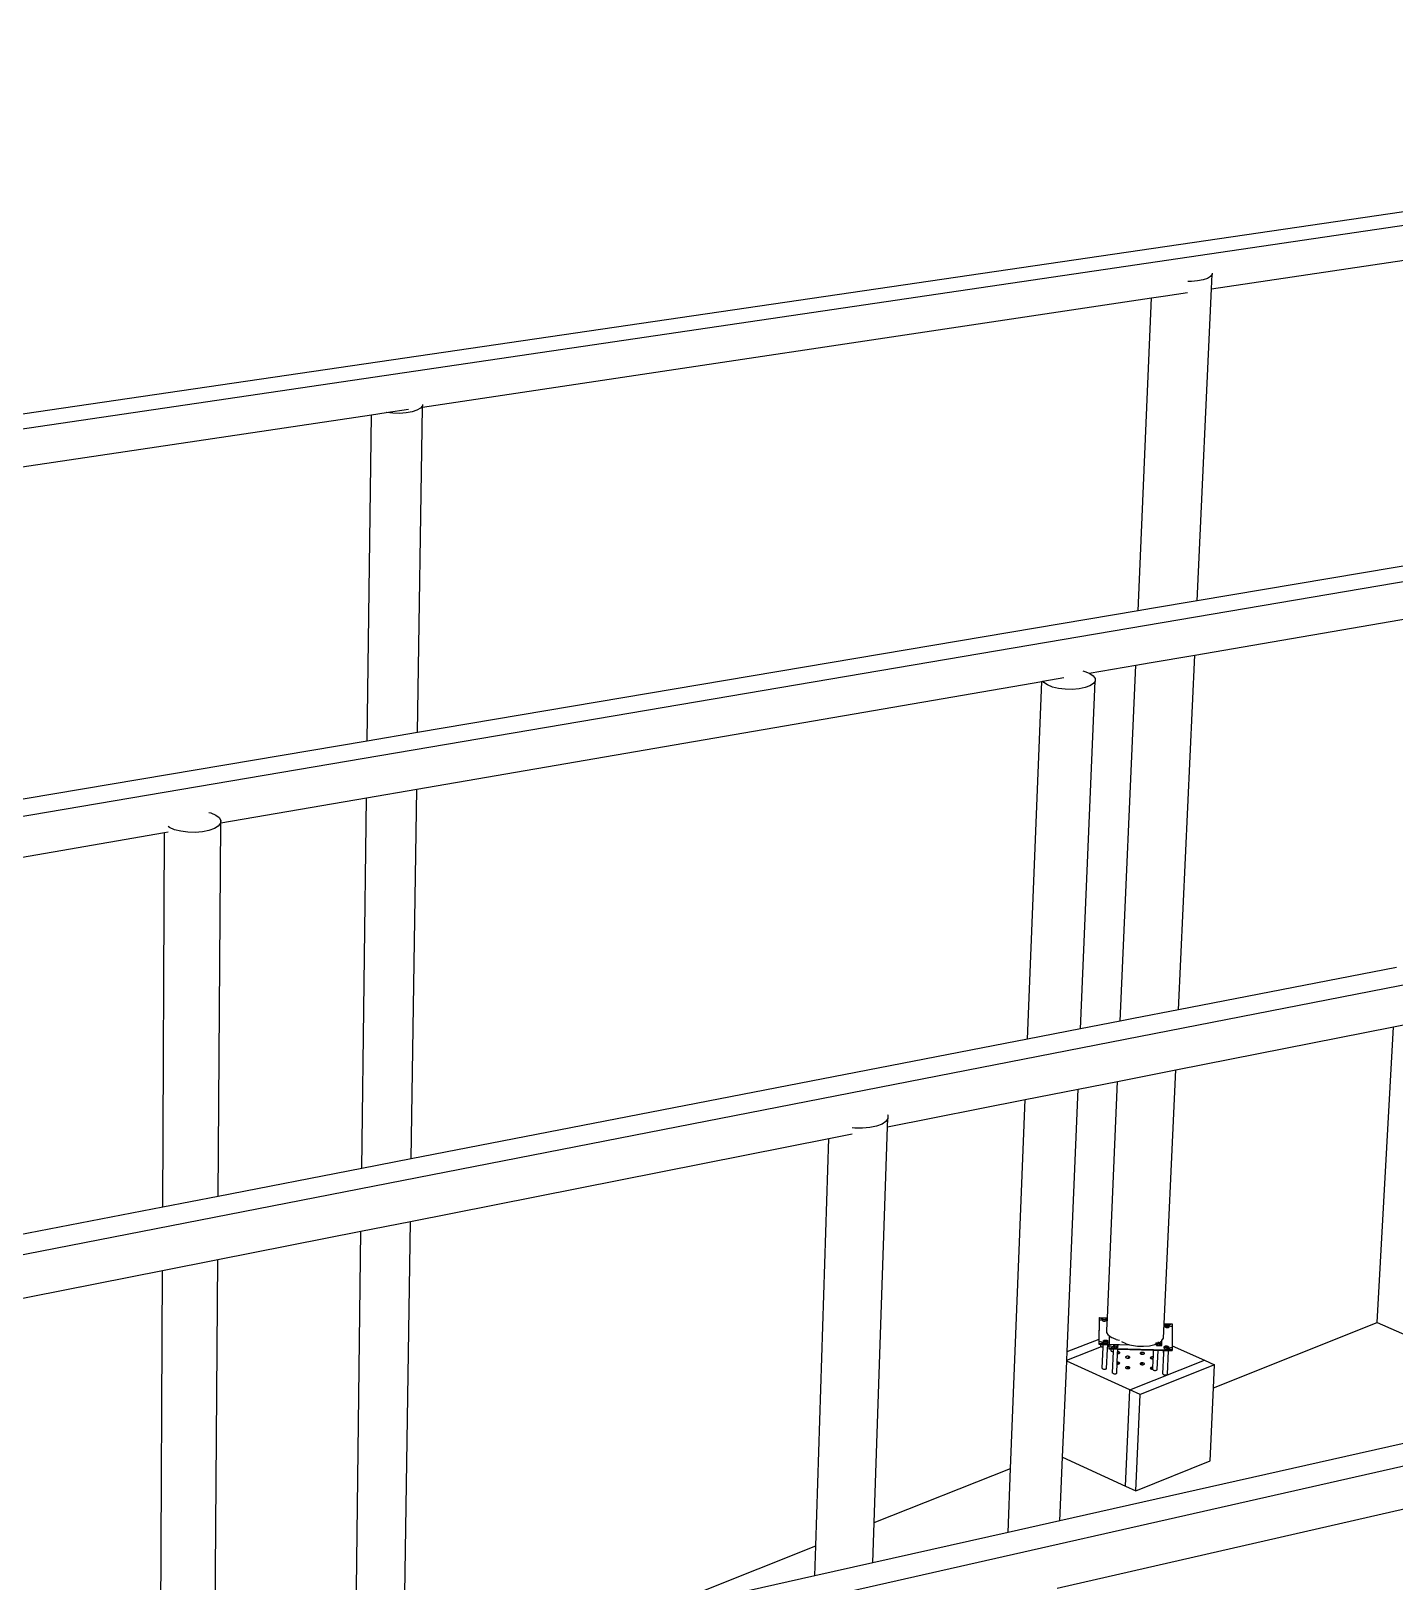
# Model space of a CAD drawing. Header units: inches. Extents: x -1339 to 1886, y -1058 to 789.
# Drawn here: x -3.5 to 314, y 416.5 to 777.6 of the extents above; entities that cross this region are included whole.
import ezdxf

# ---------------------------------------------------------------- set-up
doc = ezdxf.new("R2010")
doc.units = ezdxf.units.IN
doc.header["$MEASUREMENT"] = 0

msp = doc.modelspace()

# ---------------------------------------------------------------- linework, layer by layer
for p, q in [((603.35, 777.55), (-1338.65, 492.94)), ((609.35, 775.53), (-1333.67, 489.11)), ((271.33, 717.5), (427.51, 740.87)), ((760.1, 724.78), (-1205.84, 390.66)), ((266.65, 719.26), (265.82, 719.27)), ((268.08, 719.37), (266.65, 719.26)), ((269.36, 719.61), (268.08, 719.37)), ((270.4, 719.97), (269.36, 719.61)), ((271.12, 720.42), (270.4, 719.97)), ((271.48, 720.93), (271.12, 720.42)), ((271.33, 717.5), (271.48, 720.93)), ((271.47, 721.18), (271.48, 720.93)), ((87.64, 690.01), (257.39, 715.42)), ((254.23, 642.58), (257.39, 715.42)), ((257.39, 715.42), (260.58, 715.89)), ((260.58, 715.89), (265.7, 716.66)), ((268, 644.9), (271.33, 717.5)), ((87.16, 689.78), (86.34, 689.3)), ((86.52, 614.24), (87.64, 690.01)), ((87.61, 690.33), (87.16, 689.78)), ((87.63, 690.59), (87.61, 690.33)), ((87.62, 690.01), (87.64, 690.01)), ((-115.03, 659.69), (75.76, 688.24)), ((74.79, 612.26), (75.76, 688.24)), ((75.76, 688.24), (79.22, 688.75)), ((79.22, 688.75), (84.41, 689.53)), ((79.27, 688.74), (79.22, 688.75)), ((80.76, 688.57), (79.27, 688.74)), ((82.32, 688.54), (80.76, 688.57)), ((83.83, 688.66), (82.32, 688.54)), ((85.21, 688.92), (83.83, 688.66)), ((86.34, 689.3), (85.21, 688.92)), ((915.18, 672.58), (-1068.49, 284.88)), ((419.96, 670.58), (268, 644.9)), ((267.43, 632.27), (390.64, 653.51)), ((257.38, 643.11), (254.23, 642.58)), ((268, 644.9), (257.38, 643.11)), ((254.23, 642.58), (86.52, 614.24)), ((256.82, 630.45), (267.43, 632.27)), ((263.64, 549.7), (267.43, 632.27)), ((241.34, 628.59), (241.8, 628.48)), ((241.8, 628.48), (242.88, 628.04)), ((242.88, 628.04), (253.68, 629.9)), ((250.08, 547.06), (253.68, 629.9)), ((253.68, 629.9), (256.82, 630.45)), ((86.32, 601.06), (231.83, 626.14)), ((228.52, 542.87), (231.83, 626.14)), ((231.83, 626.14), (232.08, 626.18)), ((232.08, 626.18), (236.93, 627.02)), ((232.31, 625.86), (232.08, 626.18)), ((233.13, 625.31), (232.31, 625.86)), ((234.29, 624.84), (233.13, 625.31)), ((235.71, 624.5), (234.29, 624.84)), ((241.89, 624.69), (240.48, 624.4)), ((240.85, 545.27), (244.24, 626.22)), ((243.03, 625.11), (241.89, 624.69)), ((242.88, 628.04), (242.96, 628.01)), ((242.96, 628.01), (243.79, 627.46)), ((243.83, 625.63), (243.03, 625.11)), ((243.79, 627.46), (244.22, 626.85)), ((244.24, 626.22), (243.83, 625.63)), ((244.22, 626.85), (244.24, 626.22)), ((237.28, 624.31), (235.71, 624.5)), ((238.91, 624.27), (237.28, 624.31)), ((240.48, 624.4), (238.91, 624.27)), ((1081.96, 616.43), (-913.68, 165.66)), ((86.52, 614.24), (74.79, 612.26)), ((74.79, 612.26), (-113.48, 580.45)), ((74.62, 599.05), (86.32, 601.06)), ((85.04, 515), (86.32, 601.06)), ((40.7, 593.2), (74.62, 599.05)), ((73.51, 512.76), (74.62, 599.05)), ((28.79, 592.12), (28.45, 592.37)), ((37.91, 595.66), (38.38, 595.53)), ((38.38, 595.53), (39.54, 595.04)), ((40.12, 592.47), (39.2, 591.9)), ((39.54, 595.04), (40.33, 594.44)), ((40.09, 506.27), (40.7, 593.2)), ((40.63, 593.11), (40.12, 592.47)), ((40.33, 594.44), (40.7, 593.78)), ((40.7, 593.78), (40.63, 593.11)), ((40.7, 593.2), (40.7, 593.78)), ((-113.21, 566.68), (27.62, 590.95)), ((27.21, 503.77), (27.62, 590.95)), ((27.62, 590.95), (28.45, 591.09)), ((29.95, 591.62), (28.79, 592.12)), ((31.39, 591.25), (29.95, 591.62)), ((33.03, 591.04), (31.39, 591.25)), ((34.74, 591.01), (33.03, 591.04)), ((36.42, 591.15), (34.74, 591.01)), ((37.94, 591.45), (36.42, 591.15)), ((39.2, 591.9), (37.94, 591.45)), ((313.66, 545.75), (386.46, 560.16)), ((314.41, 559.56), (263.64, 549.7)), ((263.64, 549.7), (253.18, 547.66)), ((240.85, 545.27), (228.52, 542.87)), ((250.08, 547.06), (240.85, 545.27)), ((253.18, 547.66), (250.08, 547.06)), ((263, 535.72), (313.66, 545.75)), ((309.9, 476.88), (313.66, 545.75)), ((228.52, 542.87), (85.04, 515)), ((252.56, 533.65), (263, 535.72)), ((260.3, 476.63), (263, 535.72)), ((227.96, 528.78), (240.26, 531.22)), ((237.7, 470.12), (240.26, 531.22)), ((240.26, 531.22), (249.47, 533.04)), ((247.08, 477.98), (249.47, 533.04)), ((249.47, 533.04), (252.56, 533.65)), ((195.93, 522.44), (227.96, 528.78)), ((224.55, 442.94), (227.96, 528.78)), ((195.53, 523.72), (194.63, 523.1)), ((196, 524.42), (195.53, 523.72)), ((195.89, 525.32), (196, 525.15)), ((195.93, 522.44), (196, 524.42)), ((196, 525.15), (196, 524.42)), ((182.23, 519.73), (187.64, 520.8)), ((188.27, 522.16), (187.69, 522.24)), ((190.07, 522.13), (188.27, 522.16)), ((191.8, 522.28), (190.07, 522.13)), ((193.35, 522.61), (191.8, 522.28)), ((192.78, 430.31), (195.93, 522.44)), ((194.63, 523.1), (193.35, 522.61)), ((84.83, 500.44), (182.23, 519.73)), ((179.21, 424.92), (182.23, 519.73)), ((73.51, 512.76), (40.09, 506.27)), ((85.04, 515), (73.51, 512.76)), ((40.09, 506.27), (27.21, 503.77)), ((27.21, 503.77), (-111.45, 476.83)), ((73.32, 498.16), (84.83, 500.44)), ((83.44, 407.3), (84.83, 500.44)), ((39.99, 491.56), (73.32, 498.16)), ((72.16, 407.62), (73.32, 498.16)), ((27.14, 489.02), (39.99, 491.56)), ((39.25, 386.59), (39.99, 491.56)), ((-32.16, 477.28), (27.14, 489.02)), ((26.63, 383.76), (27.14, 489.02)), ((245.17, 472.45), (245.22, 477.5)), ((245.17, 473.05), (245.21, 477.34)), ((245.21, 477.88), (245.22, 478.03)), ((245.21, 477.34), (245.21, 477.88)), ((245.21, 477.34), (245.22, 477.5)), ((245.22, 477.5), (245.22, 478.03)), ((245.22, 478.03), (246.5, 478)), ((245.22, 478.03), (245.88, 477.74)), ((245.22, 477.5), (245.55, 477.5)), ((245.55, 477.5), (245.86, 477.55)), ((245.86, 477.52), (245.84, 477.46)), ((245.86, 477.51), (245.84, 477.45)), ((245.84, 477.45), (245.85, 477.4)), ((245.85, 477.4), (245.91, 477.35)), ((245.86, 477.55), (245.87, 477.77)), ((245.86, 477.55), (245.93, 477.57)), ((245.91, 477.57), (245.86, 477.52)), ((245.91, 477.56), (245.86, 477.51)), ((245.86, 477.55), (245.86, 477.55)), ((245.86, 477.51), (245.86, 477.55)), ((245.86, 477.46), (245.87, 477.51)), ((245.86, 477.46), (245.86, 477.51)), ((245.86, 477.51), (245.86, 477.51)), ((245.87, 477.41), (245.86, 477.46)), ((245.87, 477.77), (245.89, 477.83)), ((245.89, 477.72), (245.87, 477.77)), ((245.87, 477.51), (245.92, 477.56)), ((245.92, 477.36), (245.87, 477.41)), ((245.89, 477.83), (245.94, 477.87)), ((245.93, 477.67), (245.89, 477.72)), ((245.93, 477.58), (245.91, 477.57)), ((245.93, 477.57), (245.91, 477.56)), ((245.91, 477.35), (245.99, 477.3)), ((245.92, 477.56), (245.93, 477.57)), ((245.92, 477.36), (246, 477.31)), ((246.01, 477.62), (245.93, 477.67)), ((245.94, 477.87), (246.01, 477.92)), ((245.99, 477.3), (246.09, 477.26)), ((246, 477.31), (246.1, 477.28)), ((246.01, 477.92), (246.12, 477.95)), ((246.11, 477.59), (246.01, 477.62)), ((246.09, 477.26), (246.21, 477.24)), ((246.1, 477.28), (246.22, 477.25)), ((246.23, 477.56), (246.11, 477.59)), ((246.12, 477.95), (246.23, 477.96)), ((246.21, 477.24), (246.35, 477.23)), ((246.22, 477.25), (246.35, 477.24)), ((246.23, 477.96), (246.36, 477.97)), ((246.36, 477.55), (246.23, 477.56)), ((246.35, 477.24), (246.47, 477.24)), ((246.35, 477.23), (246.35, 477.24)), ((246.35, 477.23), (246.48, 477.24)), ((246.36, 477.97), (246.49, 477.96)), ((246.49, 477.56), (246.36, 477.55)), ((246.47, 477.24), (246.59, 477.26)), ((246.48, 477.24), (246.6, 477.26)), ((246.49, 477.96), (246.5, 478)), ((246.49, 477.96), (246.61, 477.93)), ((246.49, 477.96), (246.49, 477.96)), ((246.61, 477.57), (246.49, 477.56)), ((246.5, 478), (247.08, 477.98)), ((246.59, 477.26), (246.69, 477.29)), ((246.6, 477.26), (246.71, 477.29)), ((246.61, 477.93), (246.71, 477.9)), ((246.71, 477.6), (246.61, 477.57)), ((246.77, 477.33), (246.69, 477.29)), ((246.7, 477.43), (246.84, 477.43)), ((246.71, 477.9), (246.79, 477.85)), ((246.79, 477.64), (246.71, 477.6)), ((246.79, 477.54), (246.71, 477.59)), ((246.71, 477.59), (246.71, 477.59)), ((246.71, 477.59), (246.71, 477.59)), ((246.71, 477.58), (246.77, 477.54)), ((246.71, 477.58), (246.71, 477.58)), ((246.79, 477.54), (246.71, 477.58)), ((246.71, 477.29), (246.79, 477.33)), ((246.77, 477.54), (246.82, 477.49)), ((246.82, 477.38), (246.77, 477.33)), ((246.79, 477.85), (246.84, 477.8)), ((246.84, 477.69), (246.79, 477.64)), ((246.84, 477.48), (246.79, 477.54)), ((246.84, 477.49), (246.79, 477.54)), ((246.79, 477.33), (246.84, 477.38)), ((246.82, 477.49), (246.84, 477.43)), ((246.84, 477.43), (246.82, 477.38)), ((246.84, 477.8), (246.85, 477.75)), ((246.85, 477.75), (246.84, 477.69)), ((246.84, 477.48), (246.85, 477.75)), ((246.86, 477.43), (246.84, 477.49)), ((246.86, 477.43), (246.84, 477.48)), ((246.84, 477.48), (246.84, 477.48)), ((246.84, 477.43), (246.84, 477.48)), ((246.84, 477.43), (246.84, 477.43)), ((246.84, 477.43), (246.85, 477.43)), ((246.84, 477.38), (246.85, 477.43)), ((246.85, 477.43), (246.86, 477.43)), ((246.85, 477.43), (246.86, 477.43)), ((246.86, 477.43), (246.86, 477.43)), ((246.86, 477.43), (246.86, 477.43)), ((246.95, 475.15), (247.08, 477.98)), ((260.14, 473.25), (260.3, 476.63)), ((260.3, 476.63), (260.84, 476.62)), ((260.84, 476.62), (260.89, 476.48)), ((260.84, 476.62), (262.13, 476.58)), ((261.07, 476.18), (262.11, 476.59)), ((271.8, 461.73), (309.9, 476.88)), ((309.9, 476.88), (354.27, 457.29)), ((237.7, 470.12), (245.17, 473.05)), ((245.17, 472.3), (245.17, 473.05)), ((246.97, 474.55), (246.95, 475.15)), ((247.35, 473.96), (246.97, 474.55)), ((247.35, 473.96), (247.55, 473.81)), ((247.54, 471.84), (247.55, 473.81)), ((247.55, 473.81), (248.07, 473.43)), ((249.09, 472.98), (248.07, 473.43)), ((249.09, 472.98), (249.88, 472.77)), ((259.79, 472.68), (260.14, 473.25)), ((260.44, 475.99), (260.43, 475.93)), ((260.44, 475.93), (260.45, 475.99)), ((260.45, 475.99), (260.44, 475.99)), ((260.44, 475.93), (260.46, 475.98)), ((260.46, 475.88), (260.44, 475.93)), ((260.45, 475.99), (260.46, 476.24)), ((260.5, 476.04), (260.45, 475.99)), ((260.46, 476.24), (260.48, 476.3)), ((260.48, 476.19), (260.46, 476.24)), ((260.46, 475.98), (260.51, 476.03)), ((260.51, 475.83), (260.46, 475.88)), ((260.48, 476.3), (260.52, 476.34)), ((260.53, 476.14), (260.48, 476.19)), ((260.58, 476.08), (260.5, 476.04)), ((260.51, 476.03), (260.59, 476.07)), ((260.59, 475.78), (260.51, 475.83)), ((260.52, 476.34), (260.6, 476.39)), ((260.6, 476.09), (260.53, 476.14)), ((260.6, 476.09), (260.58, 476.08)), ((260.59, 476.07), (260.6, 476.08)), ((260.59, 475.78), (260.69, 475.75)), ((260.6, 476.39), (260.7, 476.42)), ((260.61, 476.09), (260.6, 476.09)), ((260.68, 476.11), (260.61, 476.09)), ((260.63, 476.08), (260.61, 476.09)), ((260.63, 476.08), (260.69, 476.1)), ((260.71, 476.06), (260.63, 476.08)), ((260.8, 476.13), (260.68, 476.11)), ((260.69, 476.1), (260.81, 476.12)), ((260.81, 475.72), (260.69, 475.75)), ((260.7, 476.42), (260.82, 476.43)), ((260.82, 476.03), (260.71, 476.06)), ((260.94, 476.13), (260.8, 476.13)), ((260.81, 476.12), (260.94, 476.12)), ((260.81, 475.72), (260.94, 475.71)), ((260.82, 476.43), (260.93, 476.44)), ((260.95, 476.02), (260.82, 476.03)), ((260.89, 476.48), (260.93, 476.44)), ((260.93, 476.44), (260.95, 476.41)), ((260.93, 476.44), (260.95, 476.44)), ((260.94, 476.12), (261.06, 476.11)), ((260.94, 475.7), (261.07, 475.71)), ((261.06, 475.71), (260.94, 475.71)), ((260.95, 476.44), (261.08, 476.43)), ((261.08, 476.03), (260.95, 476.02)), ((261.08, 475.97), (260.95, 475.92)), ((261.07, 476.12), (261.06, 476.12)), ((261.06, 476.11), (261.18, 476.09)), ((261.06, 475.71), (261.18, 475.73)), ((261.07, 476.31), (261.22, 476.23)), ((261.19, 476.1), (261.07, 476.12)), ((261.07, 475.71), (261.19, 475.73)), ((261.08, 476.43), (261.2, 476.4)), ((261.2, 476.04), (261.08, 476.03)), ((261.18, 476.09), (261.26, 476.06)), ((261.29, 475.76), (261.18, 475.73)), ((261.28, 476.07), (261.19, 476.1)), ((261.19, 475.73), (261.3, 475.76)), ((261.2, 476.4), (261.3, 476.37)), ((261.26, 476.06), (261.2, 476.04)), ((261.28, 476.05), (261.2, 476.02)), ((261.22, 476.23), (261.42, 476.16)), ((261.28, 476.07), (261.26, 476.06)), ((261.26, 476.06), (261.28, 476.05)), ((261.3, 476.06), (261.28, 476.07)), ((261.3, 476.07), (261.28, 476.07)), ((261.3, 476.06), (261.28, 476.05)), ((261.28, 476.05), (261.3, 476.05)), ((261.29, 475.76), (261.36, 475.8)), ((261.3, 476.37), (261.38, 476.32)), ((261.38, 476.11), (261.3, 476.07)), ((261.3, 476.06), (261.3, 476.06)), ((261.3, 475.76), (261.38, 475.8)), ((261.41, 475.85), (261.36, 475.8)), ((261.38, 476.01), (261.37, 476.02)), ((261.37, 476), (261.41, 475.96)), ((261.38, 476.32), (261.43, 476.27)), ((261.42, 476.16), (261.38, 476.11)), ((261.41, 475.98), (261.38, 476.01)), ((261.38, 475.8), (261.43, 475.85)), ((261.43, 475.9), (261.41, 475.96)), ((261.43, 475.9), (261.41, 475.85)), ((261.42, 476.16), (261.42, 476.16)), ((261.43, 476.16), (261.42, 476.16)), ((261.43, 476.27), (261.44, 476.22)), ((261.44, 476.22), (261.43, 476.16)), ((261.43, 475.95), (261.44, 476.15)), ((261.45, 475.9), (261.43, 475.95)), ((261.43, 475.9), (261.43, 475.95)), ((261.43, 475.85), (261.45, 475.9)), ((261.44, 476.15), (261.44, 476.22)), ((261.44, 476.15), (261.49, 476.13)), ((261.49, 476.13), (261.8, 476.07)), ((261.8, 476.07), (262.13, 476.04)), ((262.13, 476.58), (262.13, 476.04)), ((262.13, 476.04), (262.14, 471.5)), ((237.62, 468.1), (245.7, 471.28)), ((237.62, 468.1), (237.7, 470.12)), ((245.16, 471.75), (245.17, 472.3)), ((245.16, 471.75), (245.17, 471.9)), ((245.59, 471.74), (245.16, 471.75)), ((245.51, 472.42), (245.17, 472.45)), ((245.17, 472.3), (245.17, 472.45)), ((245.17, 471.9), (245.17, 472.45)), ((245.17, 471.9), (246.08, 472.26)), ((246.46, 471.87), (245.17, 471.9)), ((245.82, 472.36), (245.51, 472.42)), ((245.58, 471.42), (245.59, 471.74)), ((245.59, 471.36), (245.58, 471.42)), ((246.13, 471.73), (245.59, 471.74)), ((245.64, 471.31), (245.59, 471.36)), ((245.64, 471.31), (245.7, 471.28)), ((245.7, 471.28), (245.72, 471.26)), ((245.72, 471.26), (245.83, 471.23)), ((246.08, 472.26), (245.82, 472.36)), ((245.83, 471.23), (245.95, 471.2)), ((245.89, 466.26), (246.11, 471.19)), ((245.95, 471.2), (246.08, 471.19)), ((246.29, 472.15), (246.08, 472.26)), ((246.08, 471.19), (246.11, 471.19)), ((246.11, 471.19), (246.13, 471.73)), ((246.45, 471.72), (246.13, 471.73)), ((246.17, 472.37), (246.16, 472.32)), ((246.17, 472.36), (246.16, 472.31)), ((246.16, 472.31), (246.17, 472.25)), ((246.18, 472.37), (246.17, 472.36)), ((246.17, 472.32), (246.18, 472.37)), ((246.18, 472.37), (246.17, 472.37)), ((246.19, 472.26), (246.17, 472.32)), ((246.17, 472.25), (246.22, 472.2)), ((246.18, 472.37), (246.19, 472.63)), ((246.19, 472.63), (246.2, 472.68)), ((246.2, 472.57), (246.19, 472.63)), ((246.24, 472.21), (246.19, 472.26)), ((246.2, 472.68), (246.25, 472.73)), ((246.25, 472.52), (246.2, 472.57)), ((246.22, 472.2), (246.31, 472.15)), ((246.32, 472.17), (246.24, 472.21)), ((246.25, 472.73), (246.33, 472.77)), ((246.33, 472.48), (246.25, 472.52)), ((246.31, 472.46), (246.25, 472.43)), ((246.25, 472.42), (246.32, 472.46)), ((246.31, 472.46), (246.25, 472.43)), ((246.41, 472.01), (246.29, 472.15)), ((246.35, 472.47), (246.31, 472.46)), ((246.34, 472.47), (246.31, 472.46)), ((246.31, 472.15), (246.41, 472.12)), ((246.32, 472.46), (246.35, 472.47)), ((246.42, 472.13), (246.32, 472.17)), ((246.33, 472.77), (246.44, 472.8)), ((246.35, 472.47), (246.33, 472.48)), ((246.43, 472.44), (246.35, 472.47)), ((246.35, 472.47), (246.35, 472.47)), ((246.41, 472.12), (246.53, 472.09)), ((246.46, 471.87), (246.41, 472.01)), ((246.42, 472.13), (246.54, 472.11)), ((246.55, 472.42), (246.43, 472.44)), ((246.44, 472.8), (246.55, 472.82)), ((246.45, 471.72), (246.46, 471.87)), ((247.15, 471.7), (246.45, 471.72)), ((247.54, 471.84), (246.46, 471.87)), ((246.53, 472.09), (246.67, 472.08)), ((246.54, 472.11), (246.67, 472.09)), ((246.55, 472.82), (246.68, 472.82)), ((246.68, 472.41), (246.55, 472.42)), ((246.8, 472.36), (246.67, 472.31)), ((246.8, 472.29), (246.67, 472.3)), ((246.79, 472.1), (246.67, 472.09)), ((246.67, 472.09), (246.8, 472.09)), ((246.67, 472.08), (246.8, 472.08)), ((246.68, 472.82), (246.81, 472.81)), ((246.81, 472.41), (246.68, 472.41)), ((246.79, 472.1), (246.91, 472.12)), ((246.8, 472.09), (246.92, 472.11)), ((246.8, 472.08), (246.92, 472.1)), ((246.81, 472.81), (246.93, 472.79)), ((246.93, 472.43), (246.81, 472.41)), ((246.91, 472.12), (247.02, 472.15)), ((246.91, 466.23), (247.11, 470.72)), ((246.92, 472.11), (247.03, 472.14)), ((246.92, 472.1), (247.03, 472.13)), ((246.93, 472.79), (247.03, 472.75)), ((247.03, 472.46), (246.93, 472.43)), ((247.1, 472.28), (247.02, 472.29)), ((247.09, 472.19), (247.02, 472.15)), ((247.03, 472.75), (247.11, 472.71)), ((247.11, 472.5), (247.03, 472.46)), ((247.03, 472.44), (247.03, 472.45)), ((247.1, 472.4), (247.03, 472.44)), ((247.03, 472.44), (247.03, 472.44)), ((247.03, 472.43), (247.1, 472.39)), ((247.03, 472.13), (247.11, 472.18)), ((247.03, 472.14), (247.11, 472.18)), ((247.09, 472.19), (247.14, 472.24)), ((247.11, 470.72), (247.09, 470.73)), ((247.1, 472.39), (247.1, 472.39)), ((247.11, 472.71), (247.16, 472.66)), ((247.16, 472.55), (247.11, 472.5)), ((247.11, 472.18), (247.16, 472.23)), ((247.11, 472.18), (247.16, 472.23)), ((247.11, 470.72), (247.15, 471.7)), ((247.16, 472.28), (247.14, 472.24)), ((247.16, 472.34), (247.15, 472.36)), ((247.15, 472.33), (247.16, 472.29)), ((247.16, 472.28), (247.15, 472.28)), ((247.53, 471.69), (247.15, 471.7)), ((247.16, 472.66), (247.17, 472.6)), ((247.17, 472.6), (247.16, 472.55)), ((247.16, 472.29), (247.17, 472.6)), ((247.18, 472.29), (247.16, 472.34)), ((247.16, 472.29), (247.16, 472.28)), ((247.16, 472.23), (247.18, 472.28)), ((247.16, 472.28), (247.18, 472.28)), ((247.16, 472.23), (247.18, 472.28)), ((247.18, 472.28), (247.18, 472.29)), ((247.18, 472.29), (247.18, 472.29)), ((247.52, 470.69), (247.53, 471.23)), ((247.52, 470.69), (247.53, 470.84)), ((247.94, 470.68), (247.52, 470.69)), ((247.53, 471.39), (247.54, 471.84)), ((247.53, 471.23), (247.53, 471.69)), ((247.87, 471.36), (247.53, 471.39)), ((247.53, 471.23), (247.53, 471.39)), ((247.53, 470.84), (247.53, 471.39)), ((247.53, 470.84), (248.44, 471.2)), ((248.82, 470.81), (247.53, 470.84)), ((247.54, 471.84), (252.24, 471.71)), ((248.18, 471.3), (247.87, 471.36)), ((247.93, 470.36), (247.94, 470.68)), ((247.94, 470.3), (247.93, 470.36)), ((248.49, 470.66), (247.94, 470.68)), ((247.99, 470.25), (247.94, 470.3)), ((247.99, 470.25), (248.07, 470.2)), ((248.07, 470.2), (248.18, 470.17)), ((248.44, 471.2), (248.18, 471.3)), ((248.18, 470.17), (248.3, 470.14)), ((248.25, 465.2), (248.47, 470.13)), ((248.3, 470.14), (248.43, 470.13)), ((248.43, 470.13), (248.47, 470.13)), ((248.65, 471.08), (248.44, 471.2)), ((248.47, 470.13), (248.49, 470.66)), ((248.81, 470.66), (248.49, 470.66)), ((248.53, 471.31), (248.52, 471.25)), ((248.53, 471.3), (248.52, 471.25)), ((248.52, 471.25), (248.53, 471.19)), ((248.54, 471.31), (248.53, 471.31)), ((248.54, 471.3), (248.53, 471.3)), ((248.53, 471.25), (248.54, 471.3)), ((248.55, 471.2), (248.53, 471.25)), ((248.53, 471.19), (248.58, 471.14)), ((248.54, 471.3), (248.55, 471.57)), ((248.55, 471.57), (248.56, 471.62)), ((248.56, 471.51), (248.55, 471.57)), ((248.6, 471.15), (248.55, 471.2)), ((248.56, 471.62), (248.61, 471.67)), ((248.61, 471.46), (248.56, 471.51)), ((248.58, 471.14), (248.66, 471.09)), ((248.68, 471.1), (248.6, 471.15)), ((248.61, 471.67), (248.69, 471.71)), ((248.69, 471.42), (248.61, 471.46)), ((248.67, 471.4), (248.61, 471.37)), ((248.61, 471.36), (248.68, 471.4)), ((248.67, 471.4), (248.61, 471.37)), ((248.77, 470.95), (248.65, 471.08)), ((248.66, 471.09), (248.77, 471.05)), ((248.71, 471.41), (248.67, 471.4)), ((248.7, 471.41), (248.67, 471.4)), ((248.68, 471.4), (248.71, 471.41)), ((248.78, 471.07), (248.68, 471.1)), ((248.69, 471.71), (248.79, 471.74)), ((248.71, 471.41), (248.69, 471.42)), ((248.79, 471.38), (248.71, 471.41)), ((248.71, 471.41), (248.71, 471.41)), ((248.77, 471.05), (248.89, 471.03)), ((248.82, 470.81), (248.77, 470.95)), ((248.78, 471.07), (248.9, 471.04)), ((248.79, 471.74), (248.91, 471.76)), ((248.91, 471.36), (248.79, 471.38)), ((248.81, 470.66), (248.82, 470.81)), ((249.51, 470.64), (248.81, 470.66)), ((260.85, 470.48), (248.82, 470.81)), ((248.89, 471.03), (249.03, 471.02)), ((248.9, 471.04), (249.03, 471.03)), ((248.91, 471.76), (249.04, 471.76)), ((249.04, 471.35), (248.91, 471.36)), ((249.16, 471.3), (249.03, 471.24)), ((249.16, 471.23), (249.03, 471.23)), ((249.15, 471.04), (249.03, 471.03)), ((249.03, 471.03), (249.16, 471.03)), ((249.03, 471.02), (249.16, 471.02)), ((249.04, 471.76), (249.17, 471.75)), ((249.17, 471.35), (249.04, 471.35)), ((249.15, 471.04), (249.27, 471.05)), ((249.16, 471.03), (249.28, 471.05)), ((249.16, 471.02), (249.28, 471.04)), ((249.17, 471.75), (249.29, 471.73)), ((249.29, 471.37), (249.17, 471.35)), ((249.27, 471.05), (249.37, 471.08)), ((249.27, 465.17), (249.47, 469.66)), ((249.28, 471.05), (249.39, 471.08)), ((249.28, 471.04), (249.39, 471.07)), ((249.29, 471.73), (249.39, 471.69)), ((249.39, 471.4), (249.29, 471.37)), ((249.45, 471.13), (249.37, 471.08)), ((249.46, 471.22), (249.38, 471.22)), ((249.39, 471.69), (249.47, 471.65)), ((249.47, 471.44), (249.39, 471.4)), ((249.46, 471.34), (249.39, 471.38)), ((249.39, 471.37), (249.45, 471.33)), ((249.39, 471.08), (249.47, 471.12)), ((249.39, 471.07), (249.47, 471.11)), ((249.45, 471.33), (249.46, 471.33)), ((249.45, 471.13), (249.5, 471.17)), ((249.47, 469.66), (249.45, 469.66)), ((249.47, 471.65), (249.52, 471.59)), ((249.52, 471.49), (249.47, 471.44)), ((249.47, 471.12), (249.52, 471.17)), ((249.47, 471.11), (249.52, 471.16)), ((249.47, 469.66), (249.51, 470.64)), ((249.47, 469.67), (249.59, 469.67)), ((249.48, 469.88), (249.82, 469.72)), ((249.59, 470.09), (249.49, 470.1)), ((249.52, 471.22), (249.5, 471.17)), ((249.52, 471.28), (249.51, 471.3)), ((249.51, 471.27), (249.52, 471.23)), ((249.52, 471.22), (249.51, 471.22)), ((257.85, 470.41), (249.51, 470.64)), ((249.52, 471.59), (249.53, 471.54)), ((249.53, 471.54), (249.52, 471.49)), ((249.52, 471.23), (249.53, 471.54)), ((249.54, 471.23), (249.52, 471.28)), ((249.52, 471.23), (249.52, 471.22)), ((249.52, 471.16), (249.54, 471.22)), ((249.52, 471.22), (249.54, 471.22)), ((249.52, 471.17), (249.54, 471.22)), ((249.54, 471.22), (249.54, 471.23)), ((249.54, 471.22), (249.54, 471.22)), ((249.72, 470.06), (249.59, 470.09)), ((249.59, 469.67), (249.71, 469.69)), ((249.71, 469.69), (249.82, 469.72)), ((249.82, 470.03), (249.72, 470.06)), ((249.9, 469.98), (249.82, 470.03)), ((249.82, 469.72), (249.9, 469.77)), ((249.95, 469.93), (249.9, 469.98)), ((249.9, 469.77), (249.95, 469.82)), ((249.97, 469.87), (249.95, 469.93)), ((249.95, 469.82), (249.97, 469.87)), ((251.45, 471.92), (250.43, 472.37)), ((251.45, 471.92), (252.24, 471.71)), ((252.24, 471.71), (252.24, 471.71)), ((252.24, 471.71), (252.69, 471.59)), ((252.69, 471.59), (254.07, 471.41)), ((254.07, 471.41), (255.5, 471.37)), ((254.74, 469.8), (254.72, 469.74)), ((254.72, 469.74), (254.74, 469.68)), ((254.79, 469.85), (254.74, 469.8)), ((254.74, 469.68), (254.79, 469.63)), ((254.87, 469.89), (254.79, 469.85)), ((254.79, 469.63), (254.87, 469.59)), ((254.98, 469.92), (254.87, 469.89)), ((254.87, 469.59), (255.23, 469.73)), ((254.87, 469.59), (254.98, 469.55)), ((255.1, 469.94), (254.98, 469.92)), ((254.98, 469.55), (255.1, 469.52)), ((255.23, 469.94), (255.1, 469.94)), ((255.1, 469.52), (255.23, 469.51)), ((255.37, 469.93), (255.23, 469.94)), ((255.23, 469.51), (255.37, 469.52)), ((255.49, 469.91), (255.37, 469.93)), ((255.37, 469.52), (255.49, 469.53)), ((255.59, 469.87), (255.49, 469.91)), ((255.49, 469.53), (255.59, 469.57)), ((255.5, 471.37), (256.87, 471.5)), ((255.68, 469.82), (255.59, 469.87)), ((255.59, 469.57), (255.67, 469.61)), ((255.67, 469.61), (255.73, 469.66)), ((255.73, 469.77), (255.68, 469.82)), ((255.74, 469.71), (255.73, 469.77)), ((255.73, 469.66), (255.74, 469.71)), ((256.87, 471.5), (257.21, 471.58)), ((257.21, 471.58), (258.1, 471.77)), ((257.21, 471.58), (257.21, 471.58)), ((257.78, 468.86), (257.85, 470.41)), ((258.87, 470.38), (257.85, 470.41)), ((258.1, 471.77), (258.23, 471.83)), ((258.23, 471.83), (258.31, 471.81)), ((258.23, 471.83), (258.24, 471.83)), ((258.24, 471.83), (258.32, 471.81)), ((258.33, 472.12), (258.25, 472.14)), ((258.31, 471.81), (258.44, 471.8)), ((258.32, 471.81), (258.45, 471.8)), ((258.46, 472.11), (258.33, 472.12)), ((258.44, 471.8), (258.45, 471.8)), ((258.45, 471.92), (258.65, 472)), ((258.57, 471.8), (258.45, 471.8)), ((258.45, 471.79), (258.58, 471.8)), ((258.59, 472.12), (258.46, 472.11)), ((258.53, 471.68), (258.48, 471.54)), ((258.48, 471.54), (259.77, 471.51)), ((258.66, 471.81), (258.53, 471.68)), ((258.58, 471.8), (258.7, 471.82)), ((258.71, 472.13), (258.59, 472.12)), ((258.65, 472), (258.7, 472.02)), ((258.7, 471.99), (258.65, 472)), ((258.68, 471.82), (258.66, 471.81)), ((258.67, 465.95), (258.87, 470.38)), ((258.69, 471.83), (258.68, 471.82)), ((258.7, 471.82), (258.81, 471.85)), ((258.81, 472.16), (258.71, 472.13)), ((258.8, 472.06), (258.88, 472.09)), ((258.88, 471.99), (258.8, 471.99)), ((258.86, 471.91), (258.8, 471.88)), ((258.8, 471.85), (258.81, 471.86)), ((258.89, 472.21), (258.81, 472.16)), ((258.81, 471.86), (258.87, 471.89)), ((258.81, 471.85), (258.89, 471.89)), ((258.86, 471.91), (258.87, 471.92)), ((258.87, 471.91), (258.86, 471.91)), ((258.88, 471.9), (258.87, 471.89)), ((260.17, 470.34), (258.87, 470.38)), ((258.89, 471.9), (258.88, 471.9)), ((258.94, 472.25), (258.89, 472.21)), ((258.9, 471.9), (258.89, 471.9)), ((258.89, 471.89), (258.9, 471.9)), ((258.9, 472.4), (258.94, 472.36)), ((258.9, 471.9), (258.94, 471.94)), ((259.77, 471.51), (258.9, 471.9)), ((258.91, 471.93), (259.13, 471.99)), ((258.91, 471.93), (258.91, 471.93)), ((258.94, 471.99), (258.92, 471.94)), ((258.94, 471.99), (258.92, 471.99)), ((258.93, 472.11), (258.94, 472.11)), ((258.93, 472.06), (258.93, 472.06)), ((258.94, 472.03), (258.93, 472.06)), ((258.94, 472.05), (258.93, 472.06)), ((258.93, 472.04), (258.94, 472)), ((258.93, 471.95), (258.95, 472)), ((258.94, 472.36), (258.95, 472.31)), ((258.95, 472.31), (258.94, 472.25)), ((258.94, 472.11), (258.95, 472.31)), ((258.94, 472.11), (259.1, 472.18)), ((258.94, 472.03), (258.94, 472.11)), ((258.96, 471.99), (258.94, 472.05)), ((258.95, 472), (258.94, 472.03)), ((258.94, 472), (258.94, 472.03)), ((258.94, 472), (258.94, 471.99)), ((258.94, 471.94), (258.95, 471.99)), ((258.95, 471.99), (258.96, 471.99)), ((258.96, 471.99), (258.96, 471.99)), ((259.1, 472.18), (259.77, 472.66)), ((259.44, 472.04), (259.13, 471.99)), ((259.44, 472.04), (259.77, 472.05)), ((259.77, 472.66), (259.79, 472.68)), ((259.77, 472.05), (259.77, 472.66)), ((259.77, 471.51), (259.77, 472.05)), ((260.02, 464.92), (260.24, 469.77)), ((260.15, 469.89), (260.17, 470.34)), ((260.17, 469.95), (260.15, 469.89)), ((260.15, 469.89), (260.17, 469.84)), ((260.26, 470.34), (260.17, 470.34)), ((260.22, 470), (260.17, 469.95)), ((260.17, 469.84), (260.22, 469.78)), ((260.25, 470.01), (260.22, 470)), ((260.22, 469.78), (260.24, 469.77)), ((260.24, 469.77), (260.25, 470.01)), ((260.25, 470.01), (260.26, 470.34)), ((260.84, 470.33), (260.26, 470.34)), ((260.29, 470.97), (260.31, 470.91)), ((260.32, 471.02), (260.3, 470.96)), ((260.31, 470.91), (260.36, 470.86)), ((260.32, 470.96), (260.33, 471.27)), ((260.34, 471.04), (260.32, 471.02)), ((260.32, 470.96), (260.34, 471.01)), ((260.34, 470.91), (260.32, 470.96)), ((260.33, 471.27), (260.35, 471.33)), ((260.35, 471.22), (260.33, 471.27)), ((260.34, 471.01), (260.34, 471.02)), ((260.39, 470.85), (260.34, 470.91)), ((260.35, 471.33), (260.4, 471.38)), ((260.4, 471.17), (260.35, 471.22)), ((260.36, 470.86), (260.44, 470.81)), ((260.39, 470.85), (260.46, 470.81)), ((260.4, 471.38), (260.48, 471.42)), ((260.48, 471.12), (260.4, 471.17)), ((260.44, 470.81), (260.55, 470.77)), ((260.46, 470.81), (260.57, 470.77)), ((260.48, 471.42), (260.58, 471.45)), ((260.58, 471.09), (260.48, 471.12)), ((260.55, 470.77), (260.67, 470.75)), ((260.57, 470.77), (260.69, 470.75)), ((260.58, 471.45), (260.7, 471.46)), ((260.7, 471.06), (260.58, 471.09)), ((260.67, 470.75), (260.8, 470.74)), ((260.69, 470.75), (260.81, 470.74)), ((260.7, 471.46), (260.83, 471.47)), ((260.83, 471.05), (260.7, 471.06)), ((260.8, 470.74), (260.81, 470.74)), ((260.94, 470.74), (260.81, 470.74)), ((260.81, 470.73), (260.95, 470.73)), ((261.07, 471.05), (260.82, 470.95)), ((261.07, 470.93), (260.82, 470.94)), ((260.83, 471.47), (260.95, 471.46)), ((260.96, 471.05), (260.83, 471.05)), ((260.84, 470.33), (260.85, 470.48)), ((261.29, 470.31), (260.84, 470.33)), ((260.89, 470.62), (260.85, 470.48)), ((262.14, 470.44), (260.85, 470.48)), ((261.02, 470.74), (260.89, 470.62)), ((260.94, 470.74), (261.05, 470.76)), ((260.95, 471.46), (261.07, 471.43)), ((260.95, 470.73), (261.07, 470.75)), ((261.07, 471.07), (260.96, 471.05)), ((261.05, 470.76), (261.02, 470.74)), ((261.04, 464.89), (261.29, 470.31)), ((261.06, 470.76), (261.05, 470.76)), ((261.05, 470.76), (261.06, 470.76)), ((261.06, 470.76), (261.17, 470.79)), ((261.07, 471.43), (261.18, 471.4)), ((261.18, 471.1), (261.07, 471.07)), ((261.07, 470.75), (261.17, 470.78)), ((261.23, 470.85), (261.16, 470.82)), ((261.25, 470.93), (261.17, 470.93)), ((261.24, 470.83), (261.17, 470.79)), ((261.17, 470.78), (261.26, 470.83)), ((261.18, 471.4), (261.25, 471.35)), ((261.26, 471.14), (261.18, 471.1)), ((261.25, 471.05), (261.18, 471.09)), ((261.25, 471.05), (261.18, 471.09)), ((261.18, 471.08), (261.24, 471.04)), ((261.23, 470.85), (261.24, 470.86)), ((261.24, 470.85), (261.23, 470.85)), ((261.24, 471.04), (261.25, 471.03)), ((261.24, 470.83), (261.25, 470.83)), ((261.25, 471.35), (261.3, 471.3)), ((261.25, 471.05), (261.25, 471.05)), ((261.25, 470.83), (261.28, 470.87)), ((261.25, 470.84), (261.25, 470.84)), ((261.26, 470.84), (261.25, 470.84)), ((261.3, 471.19), (261.26, 471.14)), ((261.26, 470.84), (261.31, 470.88)), ((262.14, 470.44), (261.26, 470.84)), ((261.26, 470.83), (261.26, 470.84)), ((261.49, 470.93), (261.28, 470.87)), ((261.28, 470.87), (261.29, 470.88)), ((261.28, 470.87), (261.3, 470.88)), ((261.28, 470.87), (261.28, 470.87)), ((261.29, 470.97), (261.31, 470.93)), ((261.3, 470.93), (261.29, 470.88)), ((261.3, 470.93), (261.29, 470.93)), ((262.13, 470.29), (261.29, 470.31)), ((261.3, 471.3), (261.32, 471.25)), ((261.32, 471.25), (261.3, 471.19)), ((261.3, 471), (261.3, 471)), ((261.31, 470.96), (261.3, 471)), ((261.31, 470.99), (261.3, 471)), ((261.3, 470.88), (261.32, 470.94)), ((261.31, 470.93), (261.3, 470.93)), ((261.31, 470.96), (261.32, 471.25)), ((261.32, 470.93), (261.31, 470.99)), ((261.32, 470.94), (261.31, 470.96)), ((261.31, 470.93), (261.31, 470.96)), ((261.31, 470.88), (261.32, 470.93)), ((261.32, 470.93), (261.32, 470.93)), ((261.32, 470.93), (261.32, 470.93)), ((261.8, 470.98), (261.49, 470.93)), ((262.14, 470.99), (261.8, 470.98)), ((262.13, 470.29), (262.14, 470.44)), ((262.14, 471.5), (269.68, 468.11)), ((262.14, 471.5), (262.14, 470.99)), ((262.14, 470.99), (262.14, 470.44)), ((236.67, 445.55), (237.61, 467.89)), ((237.61, 467.89), (237.62, 468.1)), ((252.31, 461.24), (237.61, 467.89)), ((245.91, 466.2), (245.89, 466.26)), ((245.96, 466.15), (245.91, 466.2)), ((245.96, 466.15), (246.04, 466.1)), ((246.04, 466.1), (246.15, 466.07)), ((246.15, 466.07), (246.27, 466.04)), ((246.27, 466.04), (246.4, 466.03)), ((246.4, 466.03), (246.54, 466.03)), ((246.54, 466.03), (246.66, 466.05)), ((246.66, 466.05), (246.76, 466.08)), ((246.76, 466.08), (246.85, 466.13)), ((246.85, 466.13), (246.9, 466.18)), ((246.91, 466.23), (246.9, 466.28)), ((246.9, 466.18), (246.91, 466.23)), ((249.35, 467.24), (249.45, 467.23)), ((249.45, 467.66), (249.37, 467.66)), ((249.58, 467.65), (249.45, 467.66)), ((249.45, 467.45), (249.81, 467.59)), ((249.45, 467.23), (249.58, 467.23)), ((249.7, 467.63), (249.58, 467.65)), ((249.58, 467.23), (249.7, 467.25)), ((249.81, 467.59), (249.7, 467.63)), ((249.7, 467.25), (249.81, 467.28)), ((249.89, 467.54), (249.81, 467.59)), ((249.81, 467.28), (249.89, 467.33)), ((249.94, 467.49), (249.89, 467.54)), ((249.89, 467.33), (249.94, 467.38)), ((249.96, 467.43), (249.94, 467.49)), ((249.94, 467.38), (249.96, 467.43)), ((251.31, 466.45), (251.29, 466.4)), ((251.29, 466.4), (251.31, 466.34)), ((251.32, 468.89), (251.3, 468.84)), ((251.3, 468.84), (251.32, 468.78)), ((251.36, 466.5), (251.31, 466.45)), ((251.31, 466.34), (251.36, 466.29)), ((251.37, 468.94), (251.32, 468.89)), ((251.32, 468.78), (251.37, 468.73)), ((251.44, 466.55), (251.36, 466.5)), ((251.36, 466.29), (251.44, 466.24)), ((251.45, 468.99), (251.37, 468.94)), ((251.37, 468.73), (251.45, 468.68)), ((251.55, 466.58), (251.44, 466.55)), ((251.44, 466.24), (251.55, 466.2)), ((251.56, 469.02), (251.45, 468.99)), ((251.45, 468.68), (251.56, 468.65)), ((251.67, 466.59), (251.55, 466.58)), ((251.55, 466.2), (251.67, 466.18)), ((251.68, 469.04), (251.56, 469.02)), ((251.56, 468.65), (251.68, 468.62)), ((251.8, 466.6), (251.67, 466.59)), ((251.67, 466.18), (251.8, 466.17)), ((251.81, 469.04), (251.68, 469.04)), ((251.68, 468.62), (251.81, 468.61)), ((251.94, 466.59), (251.8, 466.6)), ((251.8, 466.38), (252.16, 466.53)), ((251.8, 466.17), (251.93, 466.17)), ((251.95, 469.03), (251.81, 469.04)), ((251.81, 468.83), (252.17, 468.66)), ((251.81, 468.61), (251.94, 468.61)), ((251.93, 466.17), (252.06, 466.19)), ((251.94, 468.61), (252.07, 468.63)), ((252.06, 466.56), (251.94, 466.59)), ((252.07, 469), (251.95, 469.03)), ((252.16, 466.53), (252.06, 466.56)), ((252.06, 466.19), (252.16, 466.22)), ((252.17, 468.97), (252.07, 469)), ((252.07, 468.63), (252.17, 468.66)), ((252.25, 466.48), (252.16, 466.53)), ((252.16, 466.22), (252.24, 466.26)), ((252.25, 468.92), (252.17, 468.97)), ((252.17, 468.66), (252.25, 468.71)), ((252.24, 466.26), (252.3, 466.31)), ((252.31, 468.87), (252.25, 468.92)), ((252.25, 468.71), (252.3, 468.76)), ((252.3, 466.42), (252.25, 466.48)), ((252.3, 468.76), (252.32, 468.81)), ((252.31, 466.37), (252.3, 466.42)), ((252.3, 466.31), (252.31, 466.37)), ((252.32, 468.81), (252.31, 468.87)), ((252.31, 461.24), (269.68, 468.11)), ((272.05, 467.05), (254.68, 460.16)), ((254.74, 467.36), (254.72, 467.3)), ((254.72, 467.3), (254.74, 467.24)), ((254.79, 467.41), (254.74, 467.36)), ((254.74, 467.24), (254.79, 467.19)), ((254.87, 467.45), (254.79, 467.41)), ((254.79, 467.19), (254.87, 467.14)), ((254.97, 467.48), (254.87, 467.45)), ((254.87, 467.45), (255.23, 467.29)), ((254.87, 467.14), (254.97, 467.11)), ((255.1, 467.5), (254.97, 467.48)), ((254.97, 467.11), (255.1, 467.08)), ((255.23, 467.5), (255.1, 467.5)), ((255.1, 467.08), (255.23, 467.07)), ((255.36, 467.49), (255.23, 467.5)), ((255.23, 467.07), (255.36, 467.08)), ((255.48, 467.47), (255.36, 467.49)), ((255.36, 467.08), (255.48, 467.09)), ((255.59, 467.43), (255.48, 467.47)), ((255.48, 467.09), (255.59, 467.12)), ((255.67, 467.38), (255.59, 467.43)), ((255.59, 467.12), (255.67, 467.17)), ((255.72, 467.33), (255.67, 467.38)), ((255.67, 467.17), (255.72, 467.22)), ((255.74, 467.27), (255.72, 467.33)), ((255.72, 467.22), (255.74, 467.27)), ((257.1, 468.74), (257.08, 468.68)), ((257.08, 468.68), (257.1, 468.62)), ((257.1, 466.29), (257.08, 466.24)), ((257.08, 466.24), (257.1, 466.18)), ((257.15, 468.79), (257.1, 468.74)), ((257.1, 468.62), (257.15, 468.57)), ((257.15, 466.34), (257.1, 466.29)), ((257.1, 466.18), (257.15, 466.13)), ((257.23, 468.83), (257.15, 468.79)), ((257.15, 468.57), (257.23, 468.52)), ((257.23, 466.39), (257.15, 466.34)), ((257.15, 466.13), (257.23, 466.08)), ((257.34, 468.86), (257.23, 468.83)), ((257.23, 468.52), (257.59, 468.67)), ((257.23, 468.52), (257.34, 468.49)), ((257.33, 466.42), (257.23, 466.39)), ((257.23, 466.39), (257.59, 466.22)), ((257.23, 466.08), (257.33, 466.04)), ((257.46, 466.44), (257.33, 466.42)), ((257.33, 466.04), (257.46, 466.02)), ((257.46, 468.88), (257.34, 468.86)), ((257.34, 468.49), (257.46, 468.46)), ((257.59, 468.88), (257.46, 468.88)), ((257.46, 468.46), (257.59, 468.45)), ((257.59, 466.44), (257.46, 466.44)), ((257.46, 466.02), (257.59, 466.01)), ((257.72, 468.87), (257.59, 468.88)), ((257.59, 468.45), (257.72, 468.46)), ((257.67, 466.43), (257.59, 466.44)), ((257.59, 466.01), (257.65, 466.01)), ((257.65, 465.98), (257.76, 468.46)), ((257.67, 465.92), (257.65, 465.98)), ((257.72, 465.87), (257.67, 465.92)), ((257.78, 468.86), (257.72, 468.87)), ((257.72, 468.46), (257.76, 468.46)), ((257.72, 465.87), (257.8, 465.82)), ((257.76, 468.46), (257.78, 468.86)), ((257.8, 465.82), (257.91, 465.79)), ((257.91, 465.79), (258.03, 465.76)), ((258.03, 465.76), (258.16, 465.75)), ((258.29, 465.75), (258.42, 465.77)), ((258.42, 465.77), (258.52, 465.8)), ((258.52, 465.8), (258.6, 465.85)), ((258.6, 465.85), (258.66, 465.9)), ((258.66, 465.9), (258.67, 465.95)), ((269.68, 468.11), (272.05, 467.05)), ((271.8, 461.73), (272.05, 467.05)), ((248.27, 465.14), (248.25, 465.2)), ((248.32, 465.09), (248.27, 465.14)), ((248.32, 465.09), (248.4, 465.04)), ((248.4, 465.04), (248.5, 465)), ((248.5, 465), (248.63, 464.98)), ((248.63, 464.98), (248.76, 464.97)), ((248.76, 464.97), (248.89, 464.97)), ((248.89, 464.97), (249.02, 464.99)), ((249.02, 464.99), (249.12, 465.02)), ((249.12, 465.02), (249.2, 465.06)), ((249.2, 465.06), (249.25, 465.11)), ((249.25, 465.11), (249.27, 465.17)), ((249.27, 465.17), (249.26, 465.21)), ((258.16, 465.75), (258.29, 465.75)), ((260.03, 464.86), (260.02, 464.92)), ((260.08, 464.81), (260.03, 464.86)), ((260.08, 464.81), (260.17, 464.76)), ((260.17, 464.76), (260.27, 464.72)), ((260.27, 464.72), (260.39, 464.7)), ((260.39, 464.7), (260.53, 464.69)), ((260.53, 464.69), (260.66, 464.69)), ((260.66, 464.69), (260.78, 464.71)), ((260.78, 464.71), (260.89, 464.74)), ((260.89, 464.74), (260.97, 464.78)), ((260.97, 464.78), (261.02, 464.83)), ((261.02, 464.83), (261.04, 464.89)), ((251.32, 438.84), (252.31, 461.24)), ((254.68, 460.16), (252.31, 461.24)), ((253.67, 437.75), (254.68, 460.16)), ((270.98, 444.7), (271.8, 461.73)), ((354.27, 457.29), (236.05, 430.76)), ((236.05, 430.76), (236.67, 445.55)), ((236.67, 445.55), (251.32, 438.84)), ((253.67, 437.75), (270.98, 444.7)), ((192.78, 430.31), (224.55, 442.94)), ((223.96, 428.04), (224.55, 442.94)), ((235.4, 415.04), (354.04, 442.17)), ((251.32, 438.84), (253.67, 437.75)), ((192.46, 420.97), (192.78, 430.31)), ((236.05, 430.76), (223.96, 428.04)), ((223.96, 428.04), (192.46, 420.97)), ((139.29, 409.04), (179.21, 424.92)), ((178.99, 417.95), (179.21, 424.92)), ((192.46, 420.97), (178.99, 417.95)), ((178.99, 417.95), (139.29, 409.04))]:
    msp.add_line(p, q)

doc.saveas('drawing.dxf')
